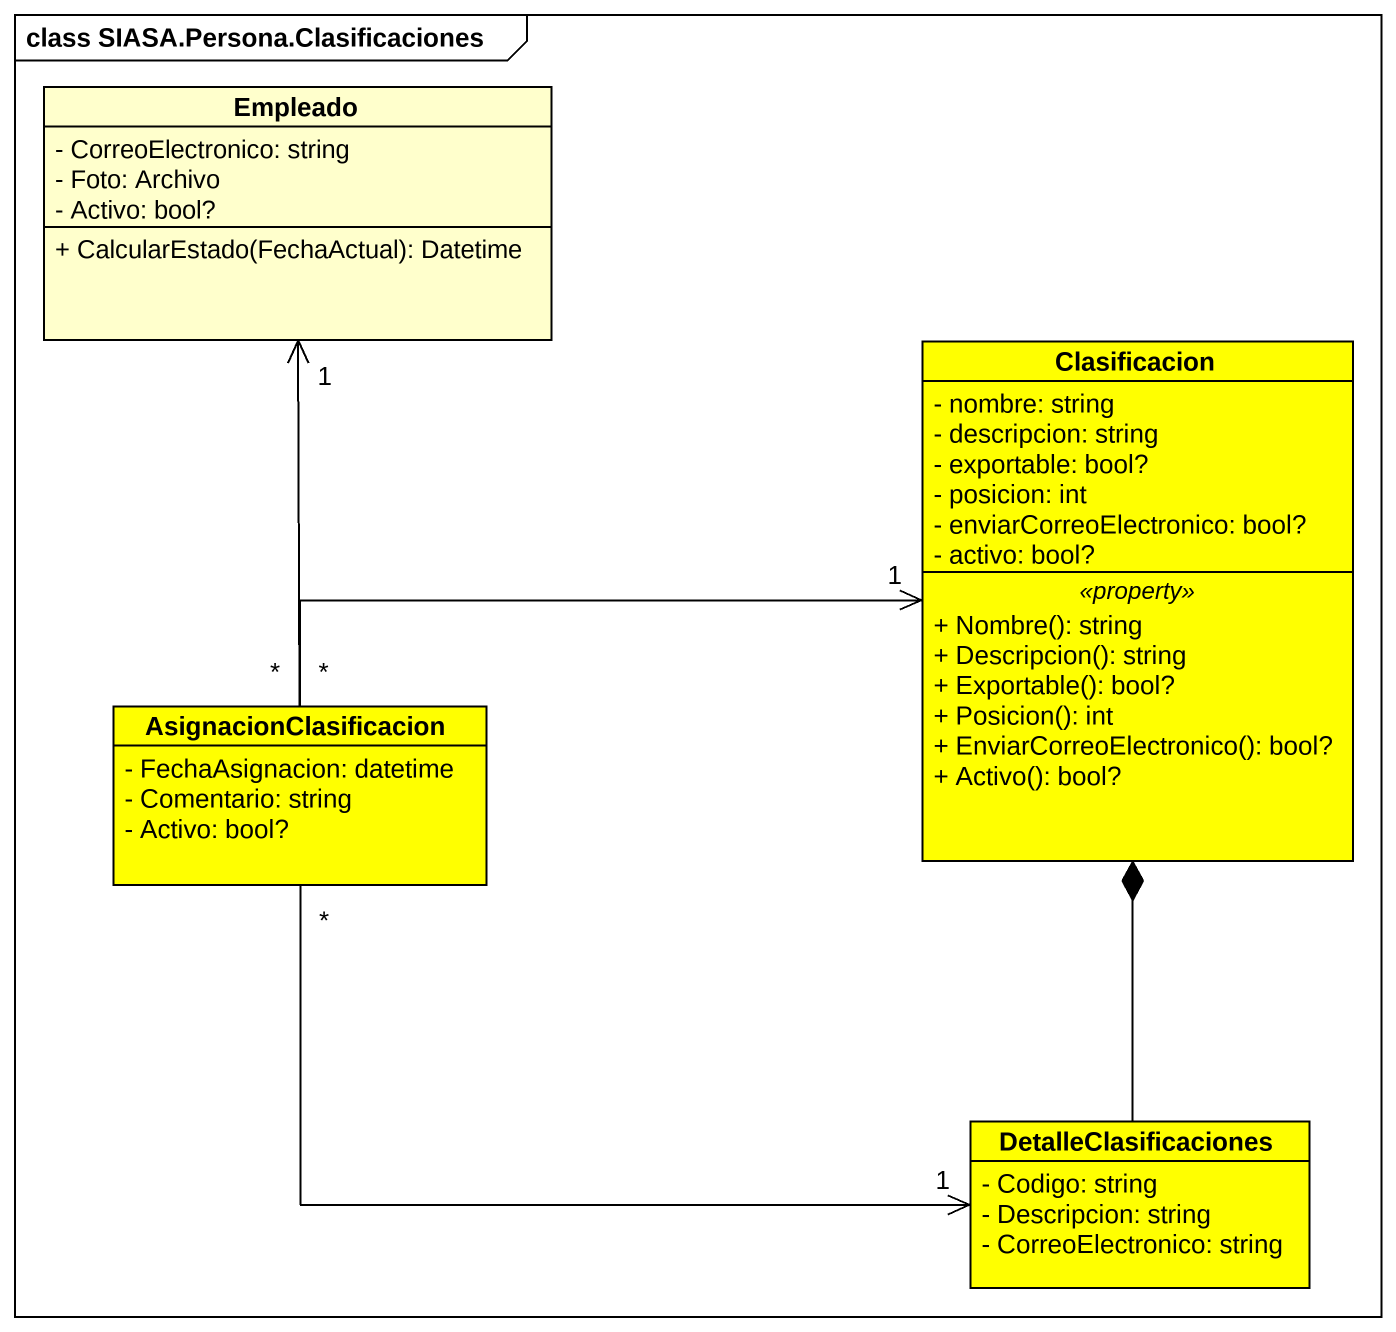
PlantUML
@startuml
mainframe class SIASA.Persona.Clasificaciones
hide circle
hide empty members
skinparam classAttributeIconSize 0
class Empleado {
  - CorreoElectronico: string
  - Foto: Archivo
  - Activo: bool?
  + CalcularEstado(FechaActual): Datetime
}
class Clasificacion #FFFF00 {
  - nombre: string
  - descripcion: string
  - exportable: bool?
  - posicion: int
  - enviarCorreoElectronico: bool?
  - activo: bool?
  .. <<property>> ..
  + Nombre(): string
  + Descripcion(): string
  + Exportable(): bool?
  + Posicion(): int
  + EnviarCorreoElectronico(): bool?
  + Activo(): bool?
}
class AsignacionClasificacion #FFFF00 {
  - FechaAsignacion: datetime
  - Comentario: string
  - Activo: bool?
}
class DetalleClasificaciones #FFFF00 {
  - Codigo: string
  - Descripcion: string
  - CorreoElectronico: string
}
AsignacionClasificacion "*" -up-> "1" Empleado
AsignacionClasificacion "*" -right-> "1" Clasificacion
AsignacionClasificacion "*" -right-> "1" DetalleClasificaciones
DetalleClasificaciones -up-* Clasificacion
@enduml
